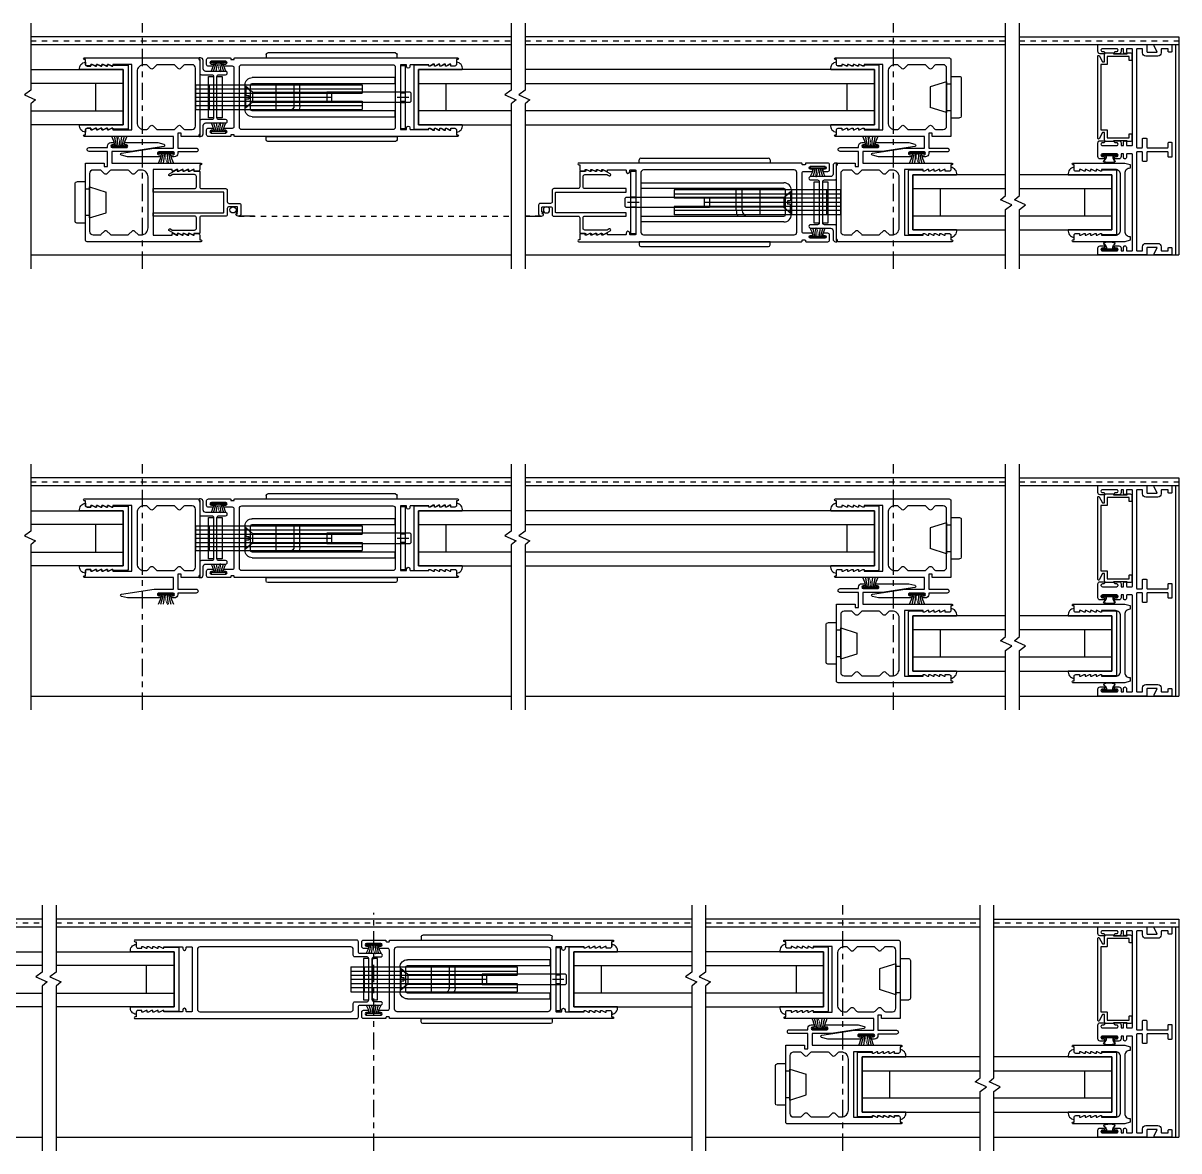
# Model space of a CAD drawing. Extents: x -239 to 68, y 0 to 111.
# Drawn here: x 10.55 to 31.51, y -0.33 to 20.12 of the extents above; entities that cross this region are included whole.
import ezdxf

# ---------------------------------------------------------------- set-up
doc = ezdxf.new("R2010")
doc.units = 0
doc.header["$LTSCALE"] = 0.25
doc.header["$MEASUREMENT"] = 0
doc.linetypes.add('CENTER', pattern=[2, 1.25, -0.25, 0.25, -0.25])
doc.linetypes.add('HIDDEN', pattern=[0.075, 0.05, -0.025])
doc.layers.get('0').update_dxf_attribs({"linetype": 'CONTINUOUS'})
for name, color, linetype in [('CL', 40, 'CENTER'), ('FRAME', 1, 'CONTINUOUS'), ('GLASS', 7, 'CONTINUOUS'), ('MISC', 7, 'CONTINUOUS'), ('SASH', 5, 'CONTINUOUS'), ('SCREEN', 5, 'HIDDEN'), ('SEAL', 7, 'CONTINUOUS'), ('SILL-PAN', 7, 'CONTINUOUS'), ('TEXT', 7, 'CONTINUOUS'), ('VENT', 5, 'CONTINUOUS')]:
    doc.layers.add(name, color=color, linetype=linetype)
doc.styles.get("Standard").update_dxf_attribs({"font": 'simplex.shx'})

# ---------------------------------------------------------------- blocks, each defined once
blk = doc.blocks.new('*U56')
blk.add_lwpolyline([(-1.179, 0.5), (-1.161, 0.5), (-1.161, 0.48), (-1.191, 0.42), (-1.191, 0.4), (-1.161, 0.4), (-1.161, 0.38), (-1.191, 0.32), (-1.191, 0.3), (-1.161, 0.3), (-1.161, 0.28), (-1.191, 0.22), (-1.191, 0.2), (-1.161, 0.2), (-1.161, 0.18), (-1.191, 0.12), (-1.191, 0.1), (-1.161, 0.1), (-1.161, 0.031, -0.414214), (-1.192, 0), (-1.23, 0, 0.438024), (-1.096, -0.105), (-1.096, 0.687), (-0.096, 0.687), (-0.096, -0.105, 0.438024), (0.038, 0), (0, 0, -0.414214), (-0.031, 0.031), (-0.031, 0.1), (-0.001, 0.1), (-0.001, 0.12), (-0.031, 0.18), (-0.031, 0.2), (-0.001, 0.2), (-0.001, 0.22), (-0.031, 0.28), (-0.031, 0.3), (-0.001, 0.3), (-0.001, 0.32), (-0.031, 0.38), (-0.031, 0.4), (-0.001, 0.4), (-0.001, 0.42), (-0.031, 0.48), (-0.031, 0.5), (-0.013, 0.5), (-0.013, 0.713), (-0.013, 0.749, 0.072616), (-0.017, 0.776), (-1.175, 0.776, 0.072616), (-1.179, 0.749), (-1.179, 0.713)], format="xyb", close=True)
at = {"layer": 'GLASS'}
for p, q in [((-1.096, 0.687), (-1.096, -1.454)), ((-0.096, 0.687), (-1.096, 0.687)), ((-0.846, -1.454), (-0.846, 0.687)), ((-0.346, 0.687), (-0.346, -1.454)), ((-0.096, -1.454), (-0.096, 0.687)), ((-0.846, 0.188), (-0.346, 0.188))]:
    blk.add_line(p, q, dxfattribs=at)
blk = doc.blocks.new('3006 STD POST-INTERLOCKER')
blk.add_lwpolyline([(-2.074, -0.666), (-2.074, -0.58, -0.414214), (-2.043, -0.55), (-1.974, -0.55), (-1.974, -0.58), (-1.954, -0.58), (-1.894, -0.55), (-1.874, -0.55), (-1.874, -0.58), (-1.854, -0.58), (-1.794, -0.55), (-1.774, -0.55), (-1.774, -0.58), (-1.754, -0.58), (-1.694, -0.55), (-1.674, -0.55), (-1.674, -0.58), (-1.654, -0.58), (-1.594, -0.55), (-1.574, -0.55), (-1.574, -0.58), (-1.231, -0.58), (-1.231, 0.61), (-1.574, 0.61), (-1.574, 0.581), (-1.594, 0.581), (-1.654, 0.61), (-1.674, 0.61), (-1.674, 0.581), (-1.694, 0.581), (-1.754, 0.61), (-1.774, 0.61), (-1.774, 0.581), (-1.794, 0.581), (-1.854, 0.61), (-1.874, 0.61), (-1.874, 0.581), (-1.894, 0.581), (-1.954, 0.61), (-1.974, 0.61), (-1.974, 0.581), (-2.043, 0.581, -0.414214), (-2.074, 0.611), (-2.074, 0.696), (-2.094, 0.696, -0.999996), (-2.094, 0.728), (-0.031, 0.728, -0.414214), (0, 0.697), (0, -0.697), (-0.338, -0.697), (-0.338, -0.635), (-0.4, -0.635), (-0.4, -0.908), (-0.066, -0.908, -1), (-0.066, -0.979), (-0.4, -0.979), (-0.4, -1.006, -0.414214), (-0.462, -1.068), (-0.504, -1.068, -1), (-0.504, -1.028), (-0.484, -1.028, 0.999996), (-0.484, -0.979), (-0.744, -0.979, 1.000003), (-0.744, -1.028), (-0.724, -1.028, -0.999994), (-0.724, -1.068), (-1.312, -1.068), (-1.422, -1.039, -0.811415), (-1.42, -1), (-0.828, -0.908), (-0.478, -0.908), (-0.478, -0.697), (-2.094, -0.697, -0.999996), (-2.094, -0.666), (-2.074, -0.666)], format="xyb", close=True)
blk.add_lwpolyline([(-0.847, 0.535, -0.414214), (-0.891, 0.535), (-0.96, 0.604), (-1.012, 0.604, 0.414214), (-1.137, 0.479), (-1.137, -0.447, 0.414214), (-1.012, -0.572), (-0.973, -0.572, 0.198912), (-0.951, -0.563), (-0.891, -0.504, -0.414214), (-0.847, -0.504), (-0.787, -0.563, 0.198912), (-0.765, -0.572), (-0.473, -0.572, 0.198912), (-0.451, -0.563), (-0.391, -0.504, -0.414214), (-0.347, -0.504), (-0.287, -0.563, 0.198912), (-0.265, -0.572), (-0.138, -0.572, 0.414214), (-0.076, -0.51), (-0.076, 0.542, 0.414214), (-0.138, 0.604), (-0.265, 0.604, 0.198912), (-0.287, 0.594), (-0.347, 0.535, -0.414214), (-0.391, 0.535), (-0.451, 0.594, 0.198912), (-0.473, 0.604), (-0.765, 0.604, 0.198912), (-0.787, 0.594), (-0.847, 0.535)], format="xyb")
blk = doc.blocks.new('A$C1D443341')
for p, q in [((0, 0.719), (0, 0.031)), ((0.188, 0.75), (0.031, 0.75)), ((0.188, 0.75), (0.188, 0)), ((0.264, 0.656), (0.562, 0.563)), ((0.264, 0.656), (0.264, 0.094)), ((0.264, 0.615), (0.188, 0.615)), ((0.562, 0.563), (0.562, 0.187)), ((0.188, 0), (0.031, 0)), ((0.264, 0.135), (0.188, 0.135)), ((0.264, 0.094), (0.562, 0.187))]:
    blk.add_line(p, q)
for centre, start, end in [((0.031, 0.719), 90, 180), ((0.031, 0.031), 180, 270)]:
    blk.add_arc(centre, 0.031, start, end)
blk = doc.blocks.new('A$C47D80548')
at = {"layer": 'MISC', "xscale": 0.25, "yscale": 0.25, "zscale": 0.25}
blk.add_blockref('A$C1D443341', (0, 0), dxfattribs=at)
blk = doc.blocks.new('A$C1B9D595B')
at = {"layer": 'FRAME', "rotation": 180}
blk.add_blockref('A$C47D80548', (0.1405, 0.1875), dxfattribs=at)
blk = doc.blocks.new('A$C363677CB')
at = {"layer": 'SASH', "rotation": 180}
blk.add_blockref('A$C1B9D595B', (0.1405, 0.1875), dxfattribs=at)
blk = doc.blocks.new('BUMPER')
at = {"layer": 'TEXT', "rotation": 180}
blk.add_blockref('A$C363677CB', (0.047, 0.0937), dxfattribs=at)
blk = doc.blocks.new('*U74')
for centre, radius, start, end in [((-0.336, 1.374), 1.351, 285.7345, 293.4385), ((-0.214, 1.458), 1.43, 279.811, 286.8592), ((-0.038, 1.393), 1.372, 272.8379, 280.0309), ((-0.038, -1.393), 1.372, 79.9691, 87.1621), ((-0.214, -1.458), 1.43, 73.1408, 80.189), ((-0.336, -1.374), 1.351, 66.5615, 74.2655)]:
    blk.add_arc(centre, radius, start, end)
at = {"layer": 'SEAL'}
blk.add_lwpolyline([(0, -0.135), (0, 0.135), (0.03, 0.135), (0.03, -0.135)], close=True, dxfattribs=at)
at = {"layer": 'SEAL', "const_width": 0.015}
blk.add_lwpolyline([(0.03, 0, 0.199058), (0.214, 0.034)], format="xyb", dxfattribs=at)
at = {"flags": 9}
for tag, p in [('MANUFACTURER_PART_#', (0, -0.199)), ('FLEETWOOD_PART_#', (-0.001, -0.249))]:
    blk.add_attdef(tag, p, '', height=0.0312, dxfattribs=at)
blk = doc.blocks.new('3070-1-INTERLOCKER')
at = {"layer": 'MISC', "xscale": 4, "yscale": 4, "zscale": 4, "rotation": 180}
blk.add_blockref('BUMPER', (-1.231, 0), dxfattribs=at)
at = {"layer": 'SEAL', "xscale": -1, "rotation": 90}
blk.add_blockref('*U74', (-0.617, -0.994), dxfattribs=at)
at = {"layer": 'VENT', "xscale": -1}
blk.add_blockref('3006 STD POST-INTERLOCKER', (-1.231, -0.015), dxfattribs=at)
blk = doc.blocks.new('*U55')
blk.add_lwpolyline([(1.179, 0.5), (1.161, 0.5), (1.161, 0.48), (1.191, 0.42), (1.191, 0.4), (1.161, 0.4), (1.161, 0.38), (1.191, 0.32), (1.191, 0.3), (1.161, 0.3), (1.161, 0.28), (1.191, 0.22), (1.191, 0.2), (1.161, 0.2), (1.161, 0.18), (1.191, 0.12), (1.191, 0.1), (1.161, 0.1), (1.161, 0.031, 0.414214), (1.192, 0), (1.23, 0, -0.438024), (1.096, -0.105), (1.096, 0.687), (0.096, 0.687), (0.096, -0.105, -0.438024), (-0.038, 0), (0, 0, 0.414214), (0.031, 0.031), (0.031, 0.1), (0.001, 0.1), (0.001, 0.12), (0.031, 0.18), (0.031, 0.2), (0.001, 0.2), (0.001, 0.22), (0.031, 0.28), (0.031, 0.3), (0.001, 0.3), (0.001, 0.32), (0.031, 0.38), (0.031, 0.4), (0.001, 0.4), (0.001, 0.42), (0.031, 0.48), (0.031, 0.5), (0.013, 0.5), (0.013, 0.713), (0.013, 0.749, -0.072616), (0.017, 0.776), (1.175, 0.776, -0.072616), (1.179, 0.749), (1.179, 0.713)], format="xyb", close=True)
at = {"layer": 'GLASS'}
for p, q in [((0.096, -1.453), (0.096, 0.687)), ((0.096, 0.687), (1.096, 0.687)), ((0.346, 0.687), (0.346, -1.453)), ((0.846, -1.453), (0.846, 0.687)), ((1.096, 0.687), (1.096, -1.453)), ((0.846, 0.187), (0.346, 0.187))]:
    blk.add_line(p, q, dxfattribs=at)
blk = doc.blocks.new('*U57')
blk.add_lwpolyline([(1.179, 0.5), (1.161, 0.5), (1.161, 0.48), (1.191, 0.42), (1.191, 0.4), (1.161, 0.4), (1.161, 0.38), (1.191, 0.32), (1.191, 0.3), (1.161, 0.3), (1.161, 0.28), (1.191, 0.22), (1.191, 0.2), (1.161, 0.2), (1.161, 0.18), (1.191, 0.12), (1.191, 0.1), (1.161, 0.1), (1.161, 0.031, 0.414214), (1.192, 0), (1.23, 0, -0.438024), (1.096, -0.105), (1.096, 0.687), (0.096, 0.687), (0.096, -0.105, -0.438024), (-0.038, 0), (0, 0, 0.414214), (0.031, 0.031), (0.031, 0.1), (0.001, 0.1), (0.001, 0.12), (0.031, 0.18), (0.031, 0.2), (0.001, 0.2), (0.001, 0.22), (0.031, 0.28), (0.031, 0.3), (0.001, 0.3), (0.001, 0.32), (0.031, 0.38), (0.031, 0.4), (0.001, 0.4), (0.001, 0.42), (0.031, 0.48), (0.031, 0.5), (0.013, 0.5), (0.013, 0.713), (0.013, 0.749, -0.072616), (0.017, 0.776), (1.175, 0.776, -0.072616), (1.179, 0.749), (1.179, 0.713)], format="xyb", close=True)
at = {"layer": 'GLASS'}
for p, q in [((0.096, -1.453), (0.096, 0.687)), ((0.096, 0.687), (1.096, 0.687)), ((0.346, 0.687), (0.346, -1.453)), ((0.846, -1.453), (0.846, 0.687)), ((1.096, 0.687), (1.096, -1.453)), ((0.846, 0.187), (0.346, 0.187))]:
    blk.add_line(p, q, dxfattribs=at)
blk = doc.blocks.new('*U58')
blk.add_lwpolyline([(1.179, 0.5), (1.161, 0.5), (1.161, 0.48), (1.191, 0.42), (1.191, 0.4), (1.161, 0.4), (1.161, 0.38), (1.191, 0.32), (1.191, 0.3), (1.161, 0.3), (1.161, 0.28), (1.191, 0.22), (1.191, 0.2), (1.161, 0.2), (1.161, 0.18), (1.191, 0.12), (1.191, 0.1), (1.161, 0.1), (1.161, 0.031, 0.414214), (1.192, 0), (1.23, 0, -0.438024), (1.096, -0.105), (1.096, 0.687), (0.096, 0.687), (0.096, -0.105, -0.438024), (-0.038, 0), (0, 0, 0.414214), (0.031, 0.031), (0.031, 0.1), (0.001, 0.1), (0.001, 0.12), (0.031, 0.18), (0.031, 0.2), (0.001, 0.2), (0.001, 0.22), (0.031, 0.28), (0.031, 0.3), (0.001, 0.3), (0.001, 0.32), (0.031, 0.38), (0.031, 0.4), (0.001, 0.4), (0.001, 0.42), (0.031, 0.48), (0.031, 0.5), (0.013, 0.5), (0.013, 0.713), (0.013, 0.749, -0.072616), (0.017, 0.776), (1.175, 0.776, -0.072616), (1.179, 0.749), (1.179, 0.713)], format="xyb", close=True)
at = {"layer": 'GLASS'}
for p, q in [((0.096, -1.453), (0.096, 0.687)), ((0.096, 0.687), (1.096, 0.687)), ((0.346, 0.687), (0.346, -1.453)), ((0.846, -1.453), (0.846, 0.687)), ((1.096, 0.687), (1.096, -1.453)), ((0.846, 0.187), (0.346, 0.187))]:
    blk.add_line(p, q, dxfattribs=at)
blk = doc.blocks.new('3008 FIXED STILE')
blk.add_lwpolyline([(-1.038, 0.713), (-1.002, 0.713), (-0.1, 0.713), (0, 0.686), (0, 0.619), (-0.006, 0.619, 0.414214), (-0.1, 0.525), (-0.1, -0.525, 0.414214), (-0.006, -0.619), (0, -0.619), (0, -0.686), (-0.1, -0.713), (-1.038, -0.713, -0.999996), (-1.038, -0.681), (-1.018, -0.681), (-1.018, -0.596, -0.414214), (-0.987, -0.565), (-0.918, -0.565), (-0.918, -0.595), (-0.898, -0.595), (-0.838, -0.565), (-0.818, -0.565), (-0.818, -0.595), (-0.798, -0.595), (-0.738, -0.565), (-0.718, -0.565), (-0.718, -0.595), (-0.698, -0.595), (-0.638, -0.565), (-0.618, -0.565), (-0.618, -0.595), (-0.598, -0.595), (-0.538, -0.565), (-0.518, -0.565), (-0.518, -0.595), (-0.269, -0.595, 0.414214), (-0.175, -0.501), (-0.175, 0.501, 0.414214), (-0.269, 0.595), (-0.518, 0.595), (-0.518, 0.565), (-0.538, 0.565), (-0.598, 0.595), (-0.618, 0.595), (-0.618, 0.565), (-0.638, 0.565), (-0.698, 0.595), (-0.718, 0.595), (-0.718, 0.565), (-0.738, 0.565), (-0.798, 0.595), (-0.818, 0.595), (-0.818, 0.565), (-0.838, 0.565), (-0.898, 0.595), (-0.918, 0.595), (-0.918, 0.565), (-0.987, 0.565, -0.414214), (-1.018, 0.596), (-1.018, 0.681), (-1.038, 0.681, -0.999996), (-1.038, 0.713)], format="xyb")
blk = doc.blocks.new('*U77')
for points in [[(-0.135, 0.031), (-0.135, 0.013, 0.414214), (-0.128, 0.006), (0.035, 0.006)], [(-0.129, 0.028), (-0.129, 0.016, 0.414214), (-0.126, 0.012), (0.126, 0.012, 0.414214), (0.129, 0.016), (0.129, 0.028)], [(-0.07, 0.038, 0.414214), (-0.063, 0.045), (-0.063, 0.068)], [(-0.035, 0.006), (-0.035, 0), (0.035, 0), (0.041, 0.006), (0.128, 0.006, 0.414214), (0.135, 0.013), (0.135, 0.031)]]:
    blk.add_lwpolyline(points, format="xyb")
blk.add_lwpolyline([(0.041, 0.012), (0.035, 0.006), (0.035, 0.012)])
for points, weights, degree, knots in [([(-0.135, 0.031), (-0.135, 0.038), (-0.128, 0.038), (-0.099, 0.038), (-0.07, 0.038)], [1, 0.707106873747, 1, 1, 1], 2, [0, 0, 0, 1.570796, 1.570796, 2.570796, 2.570796, 2.570796]), ([(-0.129, 0.028), (-0.129, 0.03), (-0.128, 0.031), (-0.127, 0.032), (-0.126, 0.032), (-0.028, 0.032), (0.07, 0.032), (0.098, 0.032), (0.126, 0.032), (0.129, 0.032), (0.129, 0.028)], [1, 0.923879507465, 1, 0.923879507465, 1, 1, 1, 1, 1, 0.707106873747, 1], 2, [0, 0, 0, 0.785398, 0.785398, 1.570797, 1.570797, 2.570797, 2.570797, 3.570797, 3.570797, 5.141593, 5.141593, 5.141593]), ([(0.07, 0.038), (0.089, 0.038), (0.109, 0.038), (0.128, 0.038), (0.13, 0.038), (0.132, 0.037), (0.133, 0.036)], [1, 1, 1, 1, 0.949253004976, 0.949253004976, 1], 3, [2.90668, 2.90668, 2.90668, 2.90668, 3.90668, 3.90668, 3.90668, 4.692079, 4.692079, 4.692079, 4.692079])]:
    blk.add_rational_spline(points, weights, degree=degree, knots=knots)
for points, knots in [([(-0.063, 0.068), (-0.067, 0.094), (-0.147, 0.149), (0, 0.171), (0.157, 0.149), (0.067, 0.094), (0.063, 0.068)], [0, 0, 0, 0, 0.0788466, 0.167942, 0.2570375, 0.335884, 0.335884, 0.335884, 0.335884]), ([(-0.057, 0.069), (-0.061, 0.094), (-0.088, 0.115), (-0.1, 0.138), (-0.099, 0.14), (0, 0.169), (0.095, 0.146), (0.102, 0.14), (0.104, 0.135), (0.1, 0.128), (0.083, 0.109), (0.072, 0.098), (0.061, 0.081), (0.058, 0.075), (0.057, 0.069)], [2.5712303, 2.5712303, 2.5712303, 2.5712303, 2.6347872, 2.6347872, 2.6774866, 2.6774866, 2.7903183, 2.8239397, 2.8239397, 2.8575611, 2.8575611, 2.8911826, 2.8911826, 2.9071143, 2.9071143, 2.9071143, 2.9071143])]:
    blk.add_open_spline(points, degree=3, knots=knots)
for points, weights in [([(-0.07, 0.032), (-0.062, 0.032), (-0.057, 0.037), (-0.057, 0.045)], [1, 0.804737854124, 0.804737854124, 1]), ([(0.057, 0.045), (0.057, 0.042), (0.058, 0.038), (0.061, 0.036)], [1, 0.94925295377, 0.94925295377, 1]), ([(0.061, 0.036), (0.063, 0.033), (0.067, 0.032), (0.07, 0.032)], [1, 0.94925295377, 0.94925295377, 1]), ([(0.063, 0.045), (0.063, 0.041), (0.066, 0.038), (0.07, 0.038)], [1, 0.804737854124, 0.804737854124, 1]), ([(0.133, 0.036), (0.134, 0.035), (0.135, 0.033), (0.135, 0.031)], [1, 0.949253004976, 0.949253004976, 1])]:
    blk.add_rational_spline(points, weights, degree=3)
for points in [[(-0.057, 0.068), (-0.057, 0.069), (-0.057, 0.069), (-0.057, 0.069)], [(-0.057, 0.045), (-0.057, 0.053), (-0.057, 0.061), (-0.057, 0.068)], [(0.057, 0.069), (0.057, 0.069), (0.057, 0.069), (0.057, 0.068)], [(0.057, 0.068), (0.057, 0.061), (0.057, 0.053), (0.057, 0.045)], [(0.063, 0.068), (0.063, 0.06), (0.063, 0.053), (0.063, 0.045)]]:
    blk.add_open_spline(points, degree=3)
blk = doc.blocks.new('*U78')
at = {"layer": 'SEAL', "xscale": -1, "rotation": 180}
blk.add_blockref('*U77', (0.415, 0.879), dxfattribs=at)
at = {"layer": 'SEAL'}
blk.add_blockref('*U77', (0.415, -0.879), dxfattribs=at)
at = {"layer": 'VENT', "xscale": -1}
blk.add_blockref('3008 FIXED STILE', (0.03987, 0), dxfattribs=at)
blk = doc.blocks.new('3712-2 TRACK JAMB')
blk.add_lwpolyline([(-0.1825, -1.823), (-0.1825, -0.085, -0.4142136), (-0.1725, -0.075), (-0.0825, -0.075, -0.4142136), (-0.0725, -0.085), (-0.0725, -0.1405, 0.4142136), (-0.048, -0.165), (-0.0475, -0.165, 0.4142136), (-0.0225, -0.14), (-0.0225, -0.085, -0.4142136), (-0.0125, -0.075), (0.0125, -0.075, -0.4142136), (0.0225, -0.085), (0.0225, -0.125, 0.4142136), (0.0625, -0.165), (0.123, -0.165, 0.4142136), (0.1425, -0.1455), (0.1425, -0.145, 0.4142136), (0.1225, -0.125), (0.102, -0.125, -0.4142136), (0.0775, -0.1005), (0.0775, -0.0995, -0.4142136), (0.102, -0.075), (0.363, -0.075, -0.4142136), (0.3875, -0.0995), (0.3875, -0.1005, -0.4142136), (0.363, -0.125), (0.3425, -0.125, 0.4142136), (0.3225, -0.145, 0.4142136), (0.3425, -0.165), (0.4025, -0.165, 0.4142136), (0.4425, -0.125), (0.4425, -0.01, 0.4142136), (0.4325, 0), (-0.4325, 0, 0.4142136), (-0.4425, -0.01), (-0.4425, -0.125, -0.4142136), (-0.4525, -0.135), (-0.6305, -0.135), (-0.579, -0.0227, 0.5466243), (-0.5935, 0), (-0.8905, 0, 0.4142136), (-0.9005, -0.01), (-0.9005, -0.125, 0.4142136), (-0.8905, -0.135), (-0.8425, -0.135, 0.4142136), (-0.8325, -0.125), (-0.8325, -0.085, -0.4142136), (-0.8225, -0.075), (-0.7155, -0.075, -0.4142136), (-0.7055, -0.085), (-0.7055, -0.15, 0.4142136), (-0.6455, -0.21), (-0.4275, -0.21, 0.4142136), (-0.3675, -0.15), (-0.3675, -0.085, -0.4142136), (-0.3575, -0.075), (-0.2675, -0.075, -0.4142136), (-0.2575, -0.085), (-0.2575, -1.8605, -0.4142136), (-0.2675, -1.8705), (-0.3575, -1.8705, -0.4142136), (-0.3675, -1.8605), (-0.3675, -1.708, 0.4142136), (-0.3775, -1.698), (-0.4325, -1.698, 0.4142136), (-0.4425, -1.708), (-0.4425, -1.8605, -0.4142136), (-0.4525, -1.8705), (-0.7678, -1.8705), (-0.8225, -1.8705, -0.4142136), (-0.8325, -1.8605), (-0.8325, -1.783, 0.4142136), (-0.8425, -1.773), (-0.8905, -1.773, 0.4142136), (-0.9005, -1.783), (-0.9005, -2.033, 0.4142136), (-0.8905, -2.043), (-0.8425, -2.043, 0.4142136), (-0.8325, -2.033), (-0.8325, -1.9555, -0.4142136), (-0.8225, -1.9455), (-0.7809, -1.9455), (-0.4525, -1.9455, -0.4142136), (-0.4425, -1.9555), (-0.4425, -2.108, 0.4142136), (-0.4325, -2.118), (-0.3775, -2.118, 0.4142136), (-0.3675, -2.108), (-0.3675, -1.9555, -0.4142136), (-0.3575, -1.9455), (-0.2675, -1.9455, -0.4142136), (-0.2575, -1.9555), (-0.2575, -3.731, -0.4142136), (-0.2675, -3.741), (-0.3575, -3.741, -0.4142136), (-0.3675, -3.731), (-0.3675, -3.666, 0.4142136), (-0.4275, -3.606), (-0.6455, -3.606, 0.4142136), (-0.7055, -3.666), (-0.7055, -3.731, -0.4142136), (-0.7155, -3.741), (-0.8225, -3.741, -0.4142136), (-0.8325, -3.731), (-0.8325, -3.691, 0.4142136), (-0.8425, -3.681), (-0.8905, -3.681, 0.4142136), (-0.9005, -3.691), (-0.9005, -3.806, 0.4142136), (-0.8905, -3.816), (-0.5935, -3.816, 0.5466243), (-0.579, -3.7933), (-0.6305, -3.681), (-0.4525, -3.681, -0.4142136), (-0.4425, -3.691), (-0.4425, -3.806, 0.4142136), (-0.4325, -3.816), (0.4325, -3.816, 0.4142136), (0.4425, -3.806), (0.4425, -3.691, 0.4142136), (0.4025, -3.651), (0.3425, -3.651, 0.4142136), (0.3225, -3.671, 0.4142136), (0.3425, -3.691), (0.363, -3.691, -0.4142136), (0.3875, -3.7155), (0.3875, -3.7165, -0.4142136), (0.363, -3.741), (0.102, -3.741, -0.4142136), (0.0775, -3.7165), (0.0775, -3.7155, -0.4142136), (0.102, -3.691), (0.1225, -3.691, 0.4142136), (0.1425, -3.671), (0.1425, -3.6705, 0.4142136), (0.123, -3.651), (0.0625, -3.651, 0.4142136), (0.0225, -3.691), (0.0225, -3.731, -0.4142136), (0.0125, -3.741), (-0.0125, -3.741, -0.4142136), (-0.0225, -3.731), (-0.0225, -3.676, 0.4142136), (-0.0475, -3.651), (-0.048, -3.651, 0.4142136), (-0.0725, -3.6755), (-0.0725, -3.731, -0.4142136), (-0.0825, -3.741), (-0.1725, -3.741, -0.4142136), (-0.1825, -3.731), (-0.1825, -1.993, -0.4142136), (-0.1725, -1.983), (-0.0825, -1.983, -0.4142136), (-0.0725, -1.993), (-0.0725, -2.0485, 0.4142136), (-0.048, -2.073), (-0.0475, -2.073, 0.4142136), (-0.0225, -2.048), (-0.0225, -1.983), (0.0225, -1.983), (0.0225, -2.033, 0.4142136), (0.0625, -2.073), (0.123, -2.073, 0.4142136), (0.1425, -2.0535), (0.1425, -2.053, 0.4142136), (0.1225, -2.033), (0.102, -2.033, -0.4142136), (0.0775, -2.0085), (0.0775, -2.0075, -0.4142136), (0.102, -1.983), (0.363, -1.983, -0.4142136), (0.3875, -2.0075), (0.3875, -2.0085, -0.4142136), (0.363, -2.033), (0.3425, -2.033, 0.4142136), (0.3225, -2.053, 0.4142136), (0.3425, -2.073), (0.4025, -2.073, 0.4142136), (0.4425, -2.033), (0.4425, -1.783, 0.4142136), (0.4025, -1.743), (0.3425, -1.743, 0.4142136), (0.3225, -1.763, 0.4142136), (0.3425, -1.783), (0.363, -1.783, -0.4142136), (0.3875, -1.8075), (0.3875, -1.8085, -0.4142136), (0.363, -1.833), (0.102, -1.833, -0.4142136), (0.0775, -1.8085), (0.0775, -1.8075, -0.4142136), (0.102, -1.783), (0.1225, -1.783, 0.4142136), (0.1425, -1.763), (0.1425, -1.7625, 0.4142136), (0.123, -1.743), (0.0625, -1.743, 0.4142136), (0.0225, -1.783), (0.0225, -1.833), (-0.0225, -1.833), (-0.0225, -1.768, 0.4142136), (-0.0475, -1.743), (-0.048, -1.743, 0.4142136), (-0.0725, -1.7675), (-0.0725, -1.823, -0.4142136), (-0.0825, -1.833), (-0.1725, -1.833, -0.4142136)], format="xyb", close=True)
blk = doc.blocks.new('3710 Jamb Filler')
blk.add_lwpolyline([(-0.12, 0.774, 0.414214), (-0.15, 0.804), (-0.27, 0.804, 0.414214), (-0.28, 0.794), (-0.28, 0.789), (-0.53, 0.789), (-0.53, 0.794, 0.414214), (-0.54, 0.804), (-0.585, 0.804, 0.414214), (-0.615, 0.774), (-0.615, 0.674, 0.414214), (-0.605, 0.664), (-0.575, 0.664, 0.414214), (-0.565, 0.674), (-0.565, 0.739), (-0.17, 0.739), (-0.17, 0.601, 0.414214), (-0.16, 0.591), (-0.05, 0.591), (-0.05, -0.591), (-0.16, -0.591, 0.414214), (-0.17, -0.601), (-0.17, -0.739), (-0.565, -0.739), (-0.565, -0.674, 0.414214), (-0.575, -0.664), (-0.605, -0.664, 0.414214), (-0.615, -0.674), (-0.615, -0.774, 0.414214), (-0.585, -0.804), (-0.54, -0.804, 0.414214), (-0.53, -0.794), (-0.53, -0.789), (-0.28, -0.789), (-0.28, -0.794, 0.414214), (-0.27, -0.804), (-0.15, -0.804, 0.414214), (-0.12, -0.774), (-0.12, -0.641), (-0.084, -0.641), (-0.019, -0.754, 0.767327), (0, -0.749), (0, 0.749, 0.767327), (-0.019, 0.754), (-0.084, 0.641), (-0.12, 0.641)], format="xyb", close=True)
blk = doc.blocks.new('*U86')
at = {"layer": 'FRAME'}
for name, p in [('3712-2 TRACK JAMB', (-0.4325, 3.816)), ('3710 Jamb Filler', (0.01, 2.862))]:
    blk.add_blockref(name, p, dxfattribs=at)
blk = doc.blocks.new('*U53')
blk.add_lwpolyline([(1.179, 0.5), (1.161, 0.5), (1.161, 0.48), (1.191, 0.42), (1.191, 0.4), (1.161, 0.4), (1.161, 0.38), (1.191, 0.32), (1.191, 0.3), (1.161, 0.3), (1.161, 0.28), (1.191, 0.22), (1.191, 0.2), (1.161, 0.2), (1.161, 0.18), (1.191, 0.12), (1.191, 0.1), (1.161, 0.1), (1.161, 0.031, 0.414214), (1.192, 0), (1.23, 0, -0.438024), (1.096, -0.105), (1.096, 0.687), (0.096, 0.687), (0.096, -0.105, -0.438024), (-0.038, 0), (0, 0, 0.414214), (0.031, 0.031), (0.031, 0.1), (0.001, 0.1), (0.001, 0.12), (0.031, 0.18), (0.031, 0.2), (0.001, 0.2), (0.001, 0.22), (0.031, 0.28), (0.031, 0.3), (0.001, 0.3), (0.001, 0.32), (0.031, 0.38), (0.031, 0.4), (0.001, 0.4), (0.001, 0.42), (0.031, 0.48), (0.031, 0.5), (0.013, 0.5), (0.013, 0.713), (0.013, 0.749, -0.072616), (0.017, 0.776), (1.175, 0.776, -0.072616), (1.179, 0.749), (1.179, 0.713)], format="xyb", close=True)
at = {"layer": 'GLASS'}
for p, q in [((0.096, -1.454), (0.096, 0.687)), ((0.096, 0.687), (1.096, 0.687)), ((0.346, 0.687), (0.346, -1.454)), ((0.846, -1.454), (0.846, 0.687)), ((1.096, 0.687), (1.096, -1.454)), ((0.846, 0.187), (0.346, 0.187))]:
    blk.add_line(p, q, dxfattribs=at)
blk = doc.blocks.new('*U54')
blk.add_lwpolyline([(1.179, 0.5), (1.161, 0.5), (1.161, 0.48), (1.191, 0.42), (1.191, 0.4), (1.161, 0.4), (1.161, 0.38), (1.191, 0.32), (1.191, 0.3), (1.161, 0.3), (1.161, 0.28), (1.191, 0.22), (1.191, 0.2), (1.161, 0.2), (1.161, 0.18), (1.191, 0.12), (1.191, 0.1), (1.161, 0.1), (1.161, 0.031, 0.414214), (1.192, 0), (1.23, 0, -0.438024), (1.096, -0.105), (1.096, 0.687), (0.096, 0.687), (0.096, -0.105, -0.438024), (-0.038, 0), (0, 0, 0.414214), (0.031, 0.031), (0.031, 0.1), (0.001, 0.1), (0.001, 0.12), (0.031, 0.18), (0.031, 0.2), (0.001, 0.2), (0.001, 0.22), (0.031, 0.28), (0.031, 0.3), (0.001, 0.3), (0.001, 0.32), (0.031, 0.38), (0.031, 0.4), (0.001, 0.4), (0.001, 0.42), (0.031, 0.48), (0.031, 0.5), (0.013, 0.5), (0.013, 0.713), (0.013, 0.749, -0.072616), (0.017, 0.776), (1.175, 0.776, -0.072616), (1.179, 0.749), (1.179, 0.713)], format="xyb", close=True)
at = {"layer": 'GLASS'}
for p, q in [((0.096, -1.454), (0.096, 0.687)), ((0.096, 0.687), (1.096, 0.687)), ((0.346, 0.687), (0.346, -1.454)), ((0.846, -1.454), (0.846, 0.687)), ((1.096, 0.687), (1.096, -1.454)), ((0.846, 0.187), (0.346, 0.187))]:
    blk.add_line(p, q, dxfattribs=at)
blk = doc.blocks.new('*U35')
blk.add_lwpolyline([(1.179, 0.5), (1.161, 0.5), (1.161, 0.48), (1.191, 0.42), (1.191, 0.4), (1.161, 0.4), (1.161, 0.38), (1.191, 0.32), (1.191, 0.3), (1.161, 0.3), (1.161, 0.28), (1.191, 0.22), (1.191, 0.2), (1.161, 0.2), (1.161, 0.18), (1.191, 0.12), (1.191, 0.1), (1.161, 0.1), (1.161, 0.031, 0.414214), (1.192, 0), (1.23, 0, -0.438024), (1.096, -0.105), (1.096, 0.687), (0.096, 0.687), (0.096, -0.105, -0.438024), (-0.038, 0), (0, 0, 0.414214), (0.031, 0.031), (0.031, 0.1), (0.001, 0.1), (0.001, 0.12), (0.031, 0.18), (0.031, 0.2), (0.001, 0.2), (0.001, 0.22), (0.031, 0.28), (0.031, 0.3), (0.001, 0.3), (0.001, 0.32), (0.031, 0.38), (0.031, 0.4), (0.001, 0.4), (0.001, 0.42), (0.031, 0.48), (0.031, 0.5), (0.013, 0.5), (0.013, 0.713), (0.013, 0.749, -0.072616), (0.017, 0.776), (1.175, 0.776, -0.072616), (1.179, 0.749), (1.179, 0.713)], format="xyb", close=True)
at = {"layer": 'GLASS'}
for p, q in [((0.096, -0.993), (0.096, 0.687)), ((0.096, 0.687), (1.096, 0.687)), ((0.346, 0.687), (0.346, -0.993)), ((0.846, -0.993), (0.846, 0.687)), ((1.096, 0.687), (1.096, -0.993)), ((0.846, 0.187), (0.346, 0.187))]:
    blk.add_line(p, q, dxfattribs=at)
blk = doc.blocks.new('*U75')
at = {"layer": 'MISC', "xscale": 4, "yscale": 4, "zscale": 4, "rotation": 180}
blk.add_blockref('BUMPER', (-1.231, 0), dxfattribs=at)
at = {"layer": 'SEAL', "xscale": -1, "rotation": 90}
blk.add_blockref('*U74', (-0.617, -0.994), dxfattribs=at)
at = {"layer": 'VENT', "xscale": -1}
blk.add_blockref('3006 STD POST-INTERLOCKER', (-1.231, -0.015), dxfattribs=at)
blk = doc.blocks.new('*U84')
at = {"layer": 'SEAL', "xscale": -1, "rotation": 90}
blk.add_blockref('*U74', (-0.617, -0.994), dxfattribs=at)
at = {"layer": 'VENT', "xscale": -1}
blk.add_blockref('3006 STD POST-INTERLOCKER', (-1.231, -0.015), dxfattribs=at)
blk = doc.blocks.new('*U85')
blk.add_lwpolyline([(1.179, 0.5), (1.161, 0.5), (1.161, 0.48), (1.191, 0.42), (1.191, 0.4), (1.161, 0.4), (1.161, 0.38), (1.191, 0.32), (1.191, 0.3), (1.161, 0.3), (1.161, 0.28), (1.191, 0.22), (1.191, 0.2), (1.161, 0.2), (1.161, 0.18), (1.191, 0.12), (1.191, 0.1), (1.161, 0.1), (1.161, 0.031, 0.414214), (1.192, 0), (1.23, 0, -0.438024), (1.096, -0.105), (1.096, 0.687), (0.096, 0.687), (0.096, -0.105, -0.438024), (-0.038, 0), (0, 0, 0.414214), (0.031, 0.031), (0.031, 0.1), (0.001, 0.1), (0.001, 0.12), (0.031, 0.18), (0.031, 0.2), (0.001, 0.2), (0.001, 0.22), (0.031, 0.28), (0.031, 0.3), (0.001, 0.3), (0.001, 0.32), (0.031, 0.38), (0.031, 0.4), (0.001, 0.4), (0.001, 0.42), (0.031, 0.48), (0.031, 0.5), (0.013, 0.5), (0.013, 0.713), (0.013, 0.749, -0.072616), (0.017, 0.776), (1.175, 0.776, -0.072616), (1.179, 0.749), (1.179, 0.713)], format="xyb", close=True)
at = {"layer": 'GLASS'}
for p, q in [((0.096, -5.65), (0.096, 0.687)), ((0.096, 0.687), (1.096, 0.687)), ((0.346, 0.687), (0.346, -5.65)), ((0.846, -5.65), (0.846, 0.687)), ((1.096, 0.687), (1.096, -5.65)), ((0.846, 0.187), (0.346, 0.187))]:
    blk.add_line(p, q, dxfattribs=at)
blk = doc.blocks.new('*U34')
blk.add_lwpolyline([(1.179, 0.5), (1.161, 0.5), (1.161, 0.48), (1.191, 0.42), (1.191, 0.4), (1.161, 0.4), (1.161, 0.38), (1.191, 0.32), (1.191, 0.3), (1.161, 0.3), (1.161, 0.28), (1.191, 0.22), (1.191, 0.2), (1.161, 0.2), (1.161, 0.18), (1.191, 0.12), (1.191, 0.1), (1.161, 0.1), (1.161, 0.031, 0.414214), (1.192, 0), (1.23, 0, -0.438024), (1.096, -0.105), (1.096, 0.687), (0.096, 0.687), (0.096, -0.105, -0.438024), (-0.038, 0), (0, 0, 0.414214), (0.031, 0.031), (0.031, 0.1), (0.001, 0.1), (0.001, 0.12), (0.031, 0.18), (0.031, 0.2), (0.001, 0.2), (0.001, 0.22), (0.031, 0.28), (0.031, 0.3), (0.001, 0.3), (0.001, 0.32), (0.031, 0.38), (0.031, 0.4), (0.001, 0.4), (0.001, 0.42), (0.031, 0.48), (0.031, 0.5), (0.013, 0.5), (0.013, 0.713), (0.013, 0.749, -0.072616), (0.017, 0.776), (1.175, 0.776, -0.072616), (1.179, 0.749), (1.179, 0.713)], format="xyb", close=True)
at = {"layer": 'GLASS'}
for p, q in [((0.096, -0.993), (0.096, 0.687)), ((0.096, 0.687), (1.096, 0.687)), ((0.346, 0.687), (0.346, -0.993)), ((0.846, -0.993), (0.846, 0.687)), ((1.096, 0.687), (1.096, -0.993)), ((0.846, 0.187), (0.346, 0.187))]:
    blk.add_line(p, q, dxfattribs=at)
blk = doc.blocks.new('3766 SCREEN ADAPTER')
blk.add_line((0.25, 1.836), (0.25, 1.544))
blk.add_lwpolyline([(0.21, 1.528), (0.18, 1.498), (0.18, 1.528), (0.09, 1.528, 0.414214), (0.08, 1.518), (0.08, 1.373, 0.414214), (0.11, 1.343), (0.22, 1.343, -0.414214), (0.25, 1.313), (0.25, 0.873, 0.414214), (0.28, 0.843), (0.555, 0.843, -0.414214), (0.565, 0.833), (0.565, 0.733), (0.59, 0.733), (0.59, 0.718), (0.565, 0.663), (0.565, 0.633), (0.59, 0.633), (0.59, 0.618), (0.565, 0.563), (0.565, 0.533), (0.59, 0.533), (0.59, 0.518), (0.565, 0.463), (0.565, 0.433), (0.59, 0.433), (0.59, 0.418), (0.517, 0.291, -1), (0.482, 0.311), (0.502, 0.345, 0.131652), (0.503, 0.35), (0.503, 0.75, 0.414214), (0.472, 0.781), (0.28, 0.781, 0.414214), (0.25, 0.751), (0.25, 0), (0.188, 0), (0.188, 1.271, 0.414214), (0.178, 1.281), (-0.178, 1.281, 0.414214), (-0.188, 1.271), (-0.188, 0), (-0.25, 0), (-0.25, 0.751, 0.414214), (-0.28, 0.781), (-0.472, 0.781, 0.414214), (-0.503, 0.75), (-0.503, 0.35, 0.131652), (-0.502, 0.345), (-0.482, 0.311, -1), (-0.517, 0.291), (-0.59, 0.418), (-0.59, 0.433), (-0.565, 0.433), (-0.565, 0.463), (-0.59, 0.518), (-0.59, 0.533), (-0.565, 0.533), (-0.565, 0.563), (-0.59, 0.618), (-0.59, 0.633), (-0.565, 0.633), (-0.565, 0.663), (-0.59, 0.718), (-0.59, 0.733), (-0.565, 0.733), (-0.565, 0.833, -0.414214), (-0.555, 0.843), (-0.28, 0.843, 0.414214), (-0.25, 0.873), (-0.25, 1.313, -0.414214), (-0.22, 1.343), (-0.012, 1.343, 0.414214), (0.018, 1.373), (0.018, 1.56, -0.414214), (0.048, 1.59), (0.21, 1.59, -0.414214), (0.25, 1.55), (0.25, 1.538, -0.414214), (0.21, 1.498)], format="xyb", close=True)
blk.add_circle((0.136, 1.446), 0.0563)
blk = doc.blocks.new('*U37')
at = {"layer": 'SCREEN', "linetype": 'HIDDEN'}
blk.add_lwpolyline([(0.346, -0.707), (0.346, -0.993)], dxfattribs=at)
at = {"layer": 'VENT', "rotation": 180}
blk.add_blockref('3766 SCREEN ADAPTER', (0.596, 0.843), dxfattribs=at)
blk = doc.blocks.new('*U36')
at = {"layer": 'SCREEN', "linetype": 'HIDDEN'}
blk.add_lwpolyline([(-0.346, -0.707), (-0.346, -5.65)], dxfattribs=at)
at = {"layer": 'VENT', "xscale": -1, "rotation": 180}
blk.add_blockref('3766 SCREEN ADAPTER', (-0.596, 0.843), dxfattribs=at)
blk = doc.blocks.new('Yoke Strike Plate')
for points in [[(-0.094, -0.375), (-0.094, 0.375), (0, 0.375), (0, -0.375)], [(0.062, -0.375), (0.062, 0.375), (0.156, 0.375), (0.156, -0.375)]]:
    blk.add_lwpolyline(points, close=True)
blk = doc.blocks.new('*U94')
for centre, radius, start, end in [((-0.303, 1.135), 1.112, 287.4409, 295.9325), ((-0.19, 1.188), 1.16, 280.9256, 288.7507), ((-0.031, 1.124), 1.102, 273.1709, 281.1969), ((-0.031, -1.124), 1.102, 78.8031, 86.8291), ((-0.19, -1.188), 1.16, 71.2493, 79.0744), ((-0.303, -1.135), 1.112, 64.0675, 72.5591)]:
    blk.add_arc(centre, radius, start, end)
at = {"layer": 'SEAL'}
blk.add_lwpolyline([(0, -0.135), (0, 0.135), (0.03, 0.135), (0.03, -0.135)], close=True, dxfattribs=at)
at = {"layer": 'SEAL', "const_width": 0.015}
blk.add_lwpolyline([(0.03, 0, 0.219791), (0.196, 0.034)], format="xyb", dxfattribs=at)
at = {"flags": 9}
for tag, p in [('MANUFACTURER_PART_#', (0, -0.199)), ('FLEETWOOD_PART_#', (-0.001, -0.249))]:
    blk.add_attdef(tag, p, '', height=0.0312, dxfattribs=at)
blk = doc.blocks.new('Archetype_Latch_for_3707')
for p, q in [((-2.954, 0.713), (-2.954, 0.773)), ((-0.579, 0.713), (-2.954, 0.713)), ((-2.924, 0.803), (-0.609, 0.803)), ((-0.579, 0.773), (-0.579, 0.713)), ((-3.106, -0.568), (-3.106, 0.568)), ((-3.106, 0.568), (-3.016, 0.568)), ((-3.016, 0.568), (-3.016, -0.568)), ((-2.918, 0.25), (-2.918, 0.355)), ((-2.918, 0.355), (-0.328, 0.355)), ((-0.328, 0.25), (-2.918, 0.25)), ((0.7, 0.225), (-2.32, 0.225)), ((-2.32, 0.225), (-2.32, 0.075)), ((-1.193, 0.235), (-1.088, 0.235)), ((-1.193, -0.145), (-1.193, 0.235)), ((-1.088, -0.145), (-1.088, 0.235)), ((-0.762, -0.225), (-0.762, 0.225)), ((-0.298, -0.22), (-0.298, 0.22)), ((-0.193, 0.22), (-0.193, -0.22)), ((0.45, -0.225), (0.45, 0.225)), ((0.7, 0.225), (0.7, -0.225)), ((-3.211, 0.075), (-3.193, 0.093)), ((-3.211, -0.075), (-3.211, 0.075)), ((-3.193, 0.093), (-1.68, 0.093)), ((0.7, 0.15), (-2.32, 0.15)), ((0.7, 0.075), (-2.32, 0.075)), ((-1.768, -0.075), (-1.768, 0.075)), ((0.7, 0), (-1.768, 0)), ((-1.68, 0.093), (-1.68, -0.093)), ((-0.332, 0.089), (-1.68, 0.089)), ((-0.332, 0.089), (-0.211, 0.193)), ((-0.332, 0.089), (-0.332, -0.089)), ((-0.264, 0.03), (-0.264, -0.03)), ((-0.211, 0.03), (-0.264, 0.03)), ((-0.211, 0.193), (-0.211, 0.03)), ((-3.193, -0.093), (-3.211, -0.075)), ((-1.68, -0.093), (-3.193, -0.093)), ((0.7, -0.075), (-2.32, -0.075)), ((-2.32, -0.075), (-2.32, -0.225)), ((0.7, -0.15), (-2.32, -0.15)), ((-0.332, -0.089), (-1.68, -0.089)), ((-0.332, -0.089), (-0.211, -0.192)), ((-0.211, -0.03), (-0.264, -0.03)), ((-0.211, -0.192), (-0.211, -0.03)), ((-2.918, -0.355), (-2.918, -0.25)), ((-2.918, -0.25), (-0.328, -0.25)), ((-0.328, -0.355), (-2.918, -0.355)), ((0.7, -0.225), (-2.32, -0.225)), ((-0.328, -0.355), (-0.983, -0.355)), ((-3.016, -0.568), (-3.106, -0.568)), ((-0.579, -0.713), (-2.954, -0.713)), ((-2.954, -0.713), (-2.954, -0.773)), ((-2.924, -0.803), (-0.609, -0.803)), ((-0.579, -0.773), (-0.579, -0.713))]:
    blk.add_line(p, q)
at = {"ltscale": 0.5}
for p, q in [((-3.016, 0.095), (-3.106, 0.095)), ((-3.106, 0.095), (-3.091, 0.08)), ((-3.031, 0.08), (-3.091, 0.08)), ((-3.016, 0.095), (-3.031, 0.08)), ((-0.193, 0.205), (-0.286, 0.125)), ((-3.091, -0.08), (-3.106, -0.095)), ((-3.016, -0.095), (-3.106, -0.095)), ((-3.091, -0.08), (-3.031, -0.08)), ((-3.031, -0.08), (-3.016, -0.095)), ((-0.286, -0.125), (-0.193, -0.205))]:
    blk.add_line(p, q, dxfattribs=at)
at = {"ltscale": 0.3}
blk.add_line((-2.956, 0), (-3.166, 0), dxfattribs=at)
for centre, radius, start, end in [((-2.924, 0.773), 0.03, 90, 180), ((-0.609, 0.773), 0.03, 0, 90), ((-0.328, 0.22), 0.135, 0, 90), ((-0.328, 0.22), 0.03, 360, 90), ((-0.983, -0.145), 0.21, 180, 210), ((-0.983, -0.145), 0.105, 180, 270), ((-0.328, -0.22), 0.03, 270, 360), ((-0.328, -0.22), 0.135, 270, 0), ((-2.924, -0.773), 0.03, 180, 270), ((-0.609, -0.773), 0.03, 270, 360)]:
    blk.add_arc(centre, radius, start, end)
blk = doc.blocks.new('3707_Lock_Stile_Archetype_Female_Yoke_wLatch')
for points in [[(-4.031, 0.681), (-4.031, 0.596, 0.414214), (-4, 0.565), (-3.931, 0.565), (-3.931, 0.597), (-3.911, 0.597), (-3.851, 0.565), (-3.831, 0.565), (-3.831, 0.597), (-3.811, 0.597), (-3.751, 0.565), (-3.731, 0.565), (-3.731, 0.597), (-3.711, 0.597), (-3.651, 0.565), (-3.631, 0.565), (-3.631, 0.597), (-3.611, 0.597), (-3.551, 0.565), (-3.531, 0.565), (-3.531, 0.588), (-3.198, 0.588, -0.414214), (-3.188, 0.578), (-3.188, 0.556, 1), (-3.126, 0.556), (-3.126, 0.578, -0.414214), (-3.116, 0.588), (-3.026, 0.588, -0.414214), (-3.016, 0.578), (-3.016, -0.578, -0.414214), (-3.026, -0.588), (-3.116, -0.588, -0.414214), (-3.126, -0.578), (-3.126, -0.556, 1), (-3.188, -0.556), (-3.188, -0.578, -0.414214), (-3.198, -0.588), (-3.531, -0.588), (-3.531, -0.565), (-3.551, -0.565), (-3.611, -0.597), (-3.631, -0.597), (-3.631, -0.565), (-3.651, -0.565), (-3.711, -0.597), (-3.731, -0.597), (-3.731, -0.565), (-3.751, -0.565), (-3.811, -0.597), (-3.831, -0.597), (-3.831, -0.565), (-3.851, -0.565), (-3.911, -0.597), (-3.931, -0.597), (-3.931, -0.565), (-4, -0.565, 0.414214), (-4.031, -0.596), (-4.031, -0.681), (-4.051, -0.681, 1), (-4.051, -0.713), (-0.01, -0.713, 0.414214), (0, -0.703), (0, -0.692, -0.414214), (0.01, -0.682), (0.053, -0.682, -0.414214), (0.062, -0.692), (0.062, -0.703, 0.414214), (0.073, -0.713), (0.469, -0.713, 0.414214), (0.5, -0.682), (0.5, -0.592, 0.414214), (0.469, -0.561), (0.395, -0.561, 1.000009), (0.395, -0.601), (0.415, -0.601, -1), (0.415, -0.651), (0.155, -0.651, -1), (0.155, -0.601), (0.175, -0.601, 1.000009), (0.175, -0.561), (0.031, -0.561, -0.414214), (0, -0.53), (0, 0.53, -0.414214), (0.031, 0.561), (0.175, 0.561, 1.000009), (0.175, 0.601), (0.155, 0.601, -1), (0.155, 0.651), (0.415, 0.651, -1), (0.415, 0.601), (0.395, 0.601, 1.000009), (0.395, 0.561), (0.469, 0.561, 0.414214), (0.5, 0.592), (0.5, 0.682, 0.414214), (0.469, 0.713), (0.073, 0.713, 0.414214), (0.062, 0.703), (0.062, 0.692, -0.414214), (0.053, 0.682), (0.01, 0.682, -0.414214), (0, 0.692), (0, 0.703, 0.414214), (-0.01, 0.713), (-4.051, 0.713, 1), (-4.051, 0.681)], [(-2.922, 0.542), (-2.922, -0.542, 0.414214), (-2.876, -0.588), (-0.14, -0.588, 0.414214), (-0.094, -0.542), (-0.094, 0.542, 0.414214), (-0.14, 0.588), (-2.876, 0.588, 0.414214)]]:
    blk.add_lwpolyline(points, format="xyb", close=True)
blk.add_blockref('Archetype_Latch_for_3707', (0, 0))
at = {"layer": 'SEAL', "xscale": -1, "rotation": 90}
blk.add_blockref('*U94', (0.285, 0.651), dxfattribs=at)
at = {"layer": 'SEAL', "rotation": 90.00000000000001}
blk.add_blockref('*U94', (0.285, -0.651), dxfattribs=at)

msp = doc.modelspace()

# ---------------------------------------------------------------- linework, layer by layer
for p, q in [((10.686, 7.915), (19.403, 7.915)), ((19.653, 7.915), (28.37, 7.915)), ((28.62, 7.915), (31.514, 7.915))]:
    msp.add_line(p, q)
at = {"color": 7}
for points in [[(10.686, 20.12), (10.686, 18.905), (10.572, 18.82), (10.775, 18.729), (10.686, 18.655), (10.686, 15.665)], [(19.403, 20.12), (19.403, 18.905), (19.289, 18.821), (19.493, 18.729), (19.403, 18.655), (19.403, 15.665)], [(19.653, 20.12), (19.653, 18.905), (19.539, 18.82), (19.743, 18.729), (19.653, 18.655), (19.653, 15.665)], [(28.37, 15.665), (28.37, 16.742), (28.484, 16.826), (28.28, 16.917), (28.37, 16.992), (28.37, 20.12)], [(28.62, 15.665), (28.62, 16.742), (28.734, 16.826), (28.53, 16.917), (28.62, 16.992), (28.62, 20.12)], [(10.686, 12.12), (10.686, 10.905), (10.572, 10.82), (10.775, 10.729), (10.686, 10.655), (10.686, 7.665)], [(19.403, 12.12), (19.403, 10.905), (19.289, 10.82), (19.493, 10.729), (19.403, 10.655), (19.403, 7.665)], [(19.653, 12.12), (19.653, 10.905), (19.539, 10.82), (19.743, 10.729), (19.653, 10.655), (19.653, 7.665)], [(28.37, 7.665), (28.37, 8.742), (28.484, 8.826), (28.28, 8.917), (28.37, 8.992), (28.37, 12.12)], [(28.62, 7.665), (28.62, 8.742), (28.734, 8.826), (28.53, 8.917), (28.62, 8.992), (28.62, 12.12)], [(10.896, 4.12), (10.896, 2.905), (10.782, 2.82), (10.986, 2.729), (10.896, 2.655), (10.896, -0.335)], [(11.146, 4.12), (11.146, 2.905), (11.032, 2.82), (11.236, 2.729), (11.146, 2.655), (11.146, -0.335)], [(22.679, 4.12), (22.679, 2.905), (22.564, 2.82), (22.768, 2.729), (22.679, 2.655), (22.679, -0.335)], [(22.929, 4.12), (22.929, 2.905), (22.814, 2.82), (23.018, 2.729), (22.929, 2.655), (22.929, -0.335)], [(27.91, -0.335), (27.91, 0.742), (28.024, 0.826), (27.82, 0.917), (27.91, 0.992), (27.91, 4.12)], [(28.16, -0.335), (28.16, 0.742), (28.274, 0.826), (28.07, 0.917), (28.16, 0.992), (28.16, 4.12)]]:
    msp.add_lwpolyline(points, dxfattribs=at)
at = {"layer": 'CL'}
for p, q in [((12.716, 15.665), (12.716, 20.12)), ((26.34, 15.665), (26.34, 20.12)), ((12.716, 7.665), (12.716, 12.12)), ((26.34, 7.665), (26.34, 12.12)), ((25.419, -0.335), (25.419, 4.12)), ((16.912, -0.335), (16.912, 3.981))]:
    msp.add_line(p, q, dxfattribs=at)
at = {"layer": 'SILL-PAN'}
for p, q in [((19.403, 19.87), (10.686, 19.87)), ((10.686, 19.731), (19.403, 19.731)), ((28.37, 19.87), (19.653, 19.87)), ((19.653, 19.731), (28.37, 19.731)), ((28.62, 19.87), (31.514, 19.87)), ((28.62, 19.731), (31.514, 19.731)), ((31.452, 19.731), (31.452, 15.915)), ((31.514, 19.87), (31.514, 15.915)), ((10.686, 15.915), (19.403, 15.915)), ((19.653, 15.915), (28.37, 15.915)), ((28.62, 15.915), (31.514, 15.915)), ((19.403, 11.87), (10.686, 11.87)), ((28.37, 11.87), (19.653, 11.87)), ((28.62, 11.87), (31.514, 11.87)), ((31.514, 11.87), (31.514, 7.915)), ((10.686, 11.731), (19.403, 11.731)), ((19.653, 11.731), (28.37, 11.731)), ((28.62, 11.731), (31.514, 11.731)), ((31.452, 11.731), (31.452, 7.915)), ((10.896, 3.87), (7.542, 3.87)), ((22.679, 3.87), (11.146, 3.87)), ((27.91, 3.87), (22.929, 3.87)), ((28.16, 3.87), (31.514, 3.87)), ((31.514, 3.87), (31.514, -0.085)), ((7.542, 3.731), (10.896, 3.731)), ((11.146, 3.731), (22.679, 3.731)), ((22.929, 3.731), (27.91, 3.731)), ((28.16, 3.731), (31.514, 3.731)), ((31.452, 3.731), (31.452, -0.085)), ((7.542, -0.085), (10.896, -0.085)), ((11.146, -0.085), (22.679, -0.085)), ((22.929, -0.085), (27.91, -0.085)), ((28.16, -0.085), (31.514, -0.085))]:
    msp.add_line(p, q, dxfattribs=at)
at = {"layer": 'SILL-PAN', "linetype": 'HIDDEN', "ltscale": 4}
for p, q in [((10.686, 19.801), (19.403, 19.801)), ((19.653, 19.801), (28.37, 19.801)), ((28.62, 19.801), (31.514, 19.801)), ((10.686, 11.801), (19.403, 11.801)), ((19.653, 11.801), (28.37, 11.801)), ((28.62, 11.801), (31.514, 11.801)), ((7.542, 3.801), (10.896, 3.801)), ((11.146, 3.801), (22.679, 3.801)), ((22.929, 3.801), (27.91, 3.801)), ((28.16, 3.801), (31.514, 3.801))]:
    msp.add_line(p, q, dxfattribs=at)
at = {"layer": 'VENT'}
for points in [[(14.222, 19.245), (13.861, 19.245, -0.414214), (13.815, 19.291), (13.815, 19.444, 0.414214), (13.769, 19.49), (13.748, 19.49, 0.650938), (13.737, 19.465, -0.186452), (13.753, 19.423), (13.753, 19.214, 0.414214), (13.784, 19.183), (13.972, 19.183, -0.414214), (14.003, 19.152), (14.003, 18.402, -0.414214), (13.972, 18.371), (13.784, 18.371, 0.414214), (13.753, 18.34), (13.753, 18.131, -0.186452), (13.737, 18.089, 0.650938), (13.748, 18.064), (13.769, 18.064, 0.414214), (13.815, 18.11), (13.815, 18.263, -0.414214), (13.861, 18.309), (14.222, 18.309, 1.000007), (14.222, 18.371), (14.096, 18.371, -0.414214), (14.065, 18.402), (14.065, 19.152, -0.414214), (14.096, 19.183), (14.222, 19.183, 1.000007)], [(24.834, 16.401), (25.195, 16.401, -0.414214), (25.241, 16.355), (25.241, 16.202, 0.414214), (25.287, 16.156), (25.308, 16.156, 0.650938), (25.319, 16.181, -0.186452), (25.303, 16.223), (25.303, 16.432, 0.414214), (25.272, 16.463), (25.084, 16.463, -0.414214), (25.053, 16.494), (25.053, 17.244, -0.414214), (25.084, 17.275), (25.272, 17.275, 0.414214), (25.303, 17.306), (25.303, 17.515, -0.186452), (25.319, 17.557, 0.650938), (25.308, 17.582), (25.287, 17.582, 0.414214), (25.241, 17.536), (25.241, 17.383, -0.414214), (25.195, 17.337), (24.834, 17.337, 1.000007), (24.834, 17.275), (24.96, 17.275, -0.414214), (24.991, 17.244), (24.991, 16.494, -0.414214), (24.96, 16.463), (24.834, 16.463, 1.000007)], [(14.222, 11.245), (13.861, 11.245, -0.414214), (13.815, 11.291), (13.815, 11.444, 0.414214), (13.769, 11.49), (13.748, 11.49, 0.650938), (13.737, 11.465, -0.186452), (13.753, 11.423), (13.753, 11.214, 0.414214), (13.784, 11.183), (13.972, 11.183, -0.414214), (14.003, 11.152), (14.003, 10.402, -0.414214), (13.972, 10.371), (13.784, 10.371, 0.414214), (13.753, 10.34), (13.753, 10.131, -0.186452), (13.737, 10.089, 0.650938), (13.748, 10.064), (13.769, 10.064, 0.414214), (13.815, 10.11), (13.815, 10.263, -0.414214), (13.861, 10.309), (14.222, 10.309, 1.000007), (14.222, 10.371), (14.096, 10.371, -0.414214), (14.065, 10.402), (14.065, 11.152, -0.414214), (14.096, 11.183), (14.222, 11.183, 1.000007)], [(12.6, 3.373, 0.414214), (12.631, 3.342), (12.7, 3.342), (12.7, 3.374), (12.72, 3.374), (12.78, 3.342), (12.8, 3.342), (12.8, 3.374), (12.82, 3.374), (12.88, 3.342), (12.9, 3.342), (12.9, 3.374), (12.92, 3.374), (12.98, 3.342), (13, 3.342), (13, 3.374), (13.02, 3.374), (13.08, 3.342), (13.1, 3.342), (13.1, 3.365), (13.433, 3.365, -0.414214), (13.443, 3.355), (13.443, 3.333, 1), (13.505, 3.333), (13.505, 3.355, -0.414214), (13.515, 3.365), (13.605, 3.365, -0.414214), (13.615, 3.355), (13.615, 2.199, -0.414214), (13.605, 2.189), (13.515, 2.189, -0.414214), (13.505, 2.199), (13.505, 2.221, 1), (13.443, 2.221), (13.443, 2.199, -0.414214), (13.433, 2.189), (13.1, 2.189), (13.1, 2.212), (13.08, 2.212), (13.02, 2.18), (13, 2.18), (13, 2.212), (12.98, 2.212), (12.92, 2.18), (12.9, 2.18), (12.9, 2.212), (12.88, 2.212), (12.82, 2.18), (12.8, 2.18), (12.8, 2.212), (12.78, 2.212), (12.72, 2.18), (12.7, 2.18), (12.7, 2.212), (12.631, 2.212, 0.414214), (12.6, 2.181), (12.6, 2.096), (12.58, 2.096, 1), (12.58, 2.064), (16.6, 2.064, 0.414214), (16.631, 2.095), (16.631, 2.278, -0.414214), (16.662, 2.309), (17.037, 2.309, 1.000007), (17.037, 2.371), (16.912, 2.371, -0.414214), (16.881, 2.402), (16.881, 3.152, -0.414214), (16.912, 3.183), (17.037, 3.183, 1.000007), (17.037, 3.245), (16.662, 3.245, -0.414214), (16.631, 3.276), (16.631, 3.459, 0.414214), (16.6, 3.49), (12.58, 3.49, 1), (12.58, 3.458), (12.6, 3.458)], [(16.537, 2.34, -0.414214), (16.568, 2.371), (16.788, 2.371, 0.414214), (16.819, 2.402), (16.819, 3.152, 0.414214), (16.788, 3.183), (16.568, 3.183, -0.414214), (16.537, 3.214), (16.537, 3.319, 0.414214), (16.491, 3.365), (13.755, 3.365, 0.414214), (13.709, 3.319), (13.709, 2.235, 0.414214), (13.755, 2.189), (16.491, 2.189, 0.414214), (16.537, 2.235)]]:
    msp.add_lwpolyline(points, format="xyb", close=True, dxfattribs=at)

# ---------------------------------------------------------------- block references
at = {"xscale": -1}
for p in [(30.056, 15.915), (30.056, 7.915), (30.056, -0.085)]:
    msp.add_blockref('*U86', p, dxfattribs=at)
at = {"rotation": 270}
for name, p in [('*U35', (11.679, 19.373)), ('*U35', (11.679, 11.373)), ('*U53', (12.6, 3.373))]:
    msp.add_blockref(name, p, dxfattribs=at)
at = {"xscale": -1}
for name, p, rotation in [('*U35', (18.41, 19.373), 90), ('*U85', (25.303, 18.181), 270), ('*U36', (13.753, 16.273), 90), ('*U37', (20.646, 16.273), 270), ('*U34', (27.377, 17.465), 90), ('*U34', (29.613, 16.273), 270), ('*U35', (18.41, 11.373), 90), ('*U85', (25.303, 10.181), 270), ('*U34', (27.377, 9.465), 90), ('*U34', (29.613, 8.273), 270), ('*U56', (9.443, 2.181), 90), ('*U54', (21.225, 3.373), 90), ('*U55', (24.382, 2.181), 270), ('*U57', (26.456, 1.465), 90), ('*U58', (29.613, 0.273), 270)]:
    msp.add_blockref(name, p, dxfattribs=dict(at, rotation=rotation))
for p in [(14.003, 18.777), (24.991, 16.869), (14.003, 10.777)]:
    msp.add_blockref('Yoke Strike Plate', p)
at = {"layer": 'VENT', "xscale": -1}
for name, p in [('3707_Lock_Stile_Archetype_Female_Yoke_wLatch', (14.378, 18.777)), ('*U84', (12.522, 18.777)), ('*U75', (26.146, 18.777)), ('*U78', (30.671, 16.869)), ('3707_Lock_Stile_Archetype_Female_Yoke_wLatch', (14.378, 10.777)), ('*U84', (12.522, 10.777)), ('*U75', (26.146, 10.777)), ('*U78', (30.671, 8.869)), ('3707_Lock_Stile_Archetype_Female_Yoke_wLatch', (17.193, 2.777)), ('3070-1-INTERLOCKER', (25.225, 2.777)), ('Yoke Strike Plate', (16.881, 2.777)), ('*U78', (30.671, 0.869))]:
    msp.add_blockref(name, p, dxfattribs=at)
at = {"layer": 'VENT', "xscale": -1, "rotation": 180}
for name, p in [('*U75', (12.91, 16.869)), ('*U84', (26.534, 16.869)), ('*U75', (26.534, 8.869)), ('3070-1-INTERLOCKER', (25.613, 0.869))]:
    msp.add_blockref(name, p, dxfattribs=at)
at = {"layer": 'VENT'}
msp.add_blockref('3707_Lock_Stile_Archetype_Female_Yoke_wLatch', (24.678, 16.869), dxfattribs=at)

doc.saveas('drawing.dxf')
